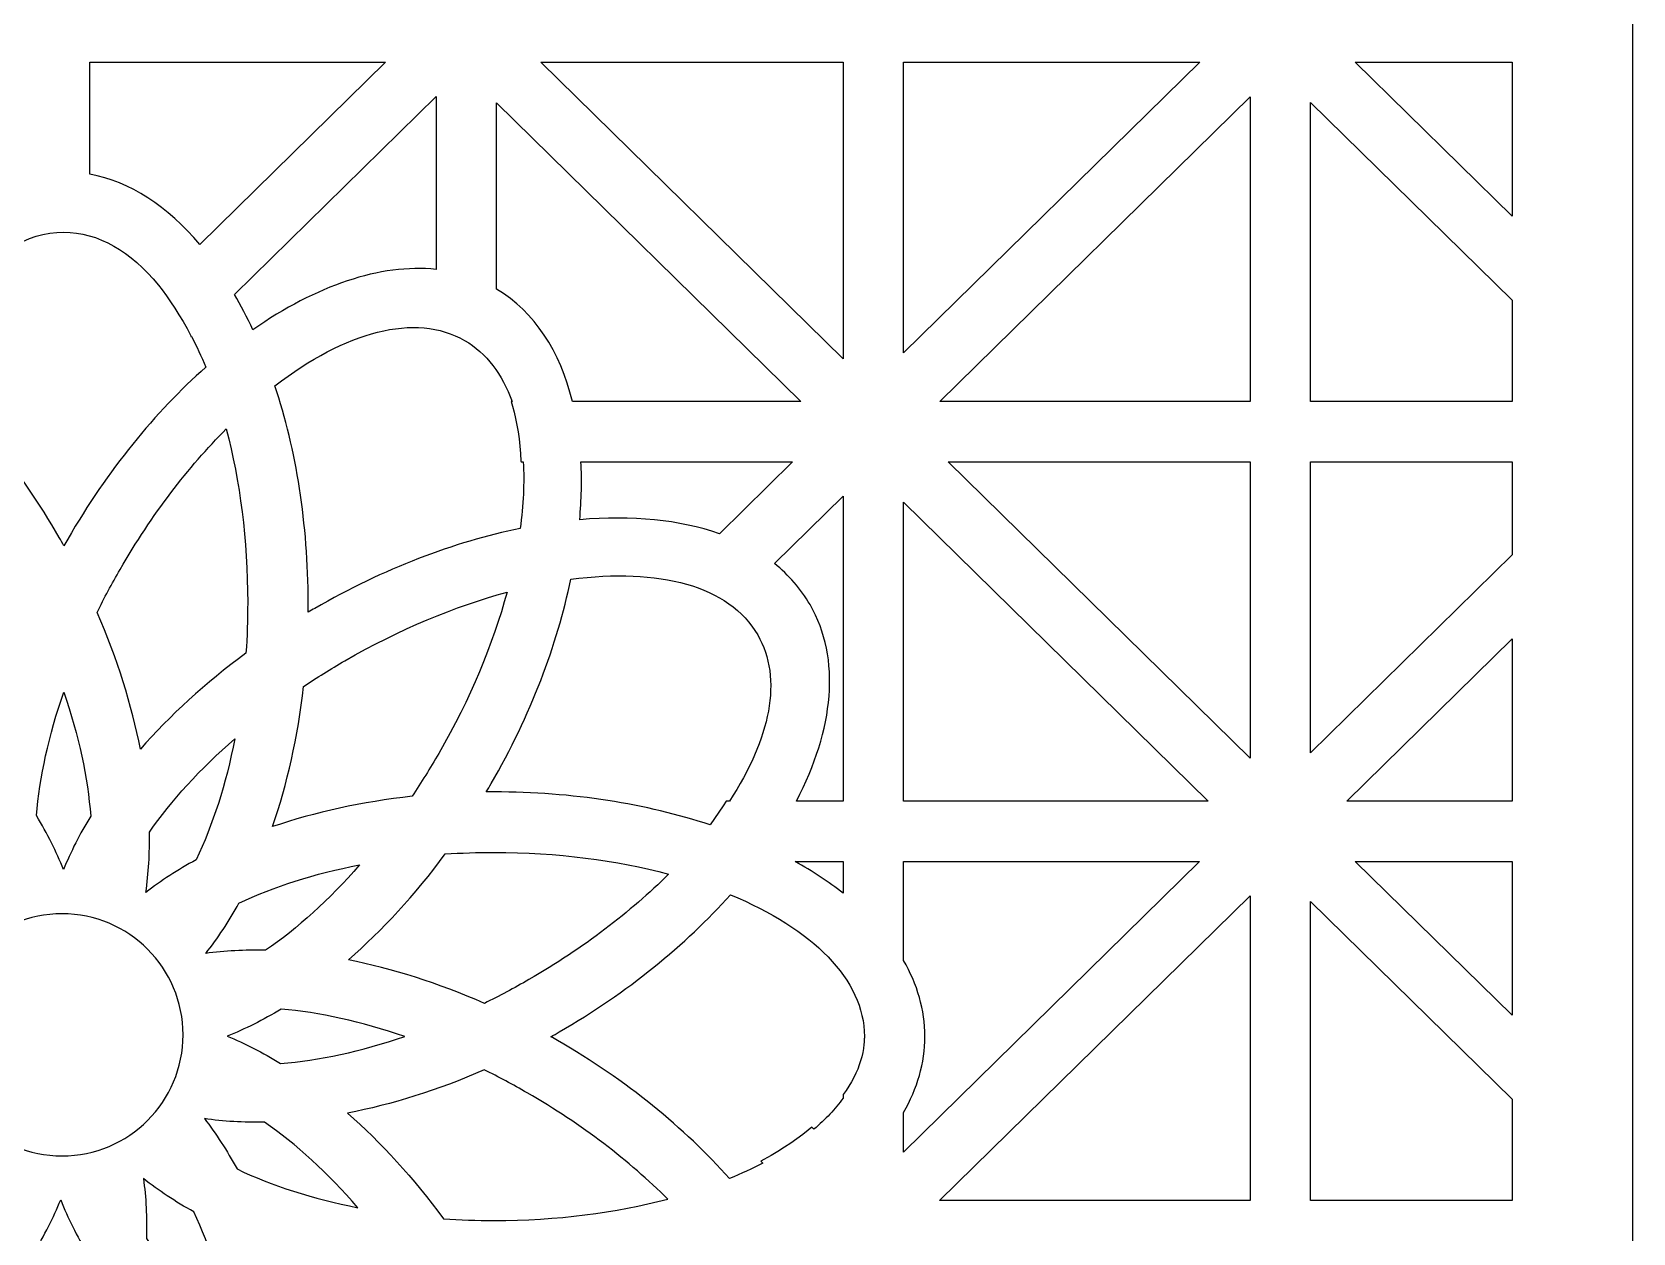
# Model space of a CAD drawing. Header units: centimetres. Extents: x -8.9 to 5.7, y -11.4 to 13.6.
# Drawn here: x 2.401 to 5.679, y -9.52 to -7.062 of the extents above; entities that cross this region are included whole.
import ezdxf

# ---------------------------------------------------------------- set-up
doc = ezdxf.new("R2010")
doc.units = ezdxf.units.CM
doc.header["$MEASUREMENT"] = 0
doc.layers.add('layer 1', color=7, linetype='Continuous')

msp = doc.modelspace()

# ---------------------------------------------------------------- linework, layer by layer
at = {"layer": 'layer 1', "color": 242}
for points, knots in [([(5.67892, 13.6334), (5.67892, 13.6334), (5.67892, 13.37125), (5.67892, 13.37125), (5.67892, 13.37125), (5.67892, 13.37125), (5.67892, 13.19951), (5.67892, 13.19951), (5.67892, 13.19951), (5.67892, 13.19951), (5.67892, 11.94322), (5.67892, 11.94322), (5.67892, 11.94322), (5.67892, 11.94322), (5.67892, 11.77148), (5.67892, 11.77148), (5.67892, 11.77148), (5.67892, 11.77148), (5.67892, 11.73584), (5.67892, 11.73584), (5.67892, 11.73584), (5.67892, 11.73584), (5.67892, 11.5641), (5.67892, 11.5641), (5.67892, 11.5641), (5.67892, 11.5641), (5.67892, 10.30781), (5.67892, 10.30781), (5.67892, 10.30781), (5.67892, 10.30781), (5.67892, 10.13607), (5.67892, 10.13607), (5.67892, 10.13607), (5.67892, 10.13607), (5.67892, 10.10043), (5.67892, 10.10043), (5.67892, 10.10043), (5.67892, 10.10043), (5.67892, 9.92869), (5.67892, 9.92869), (5.67892, 9.92869), (5.67892, 9.92869), (5.67892, 8.6724), (5.67892, 8.6724), (5.67892, 8.6724), (5.67892, 8.6724), (5.67892, 8.50066), (5.67892, 8.50066), (5.67892, 8.50066), (5.67892, 8.50066), (5.67892, 8.46502), (5.67892, 8.46502), (5.67892, 8.46502), (5.67892, 8.46502), (5.67892, 8.29328), (5.67892, 8.29328), (5.67892, 8.29328), (5.67892, 8.29328), (5.67892, 7.03699), (5.67892, 7.03699), (5.67892, 7.03699), (5.67892, 7.03699), (5.67892, 6.86525), (5.67892, 6.86525), (5.67892, 6.86525), (5.67892, 6.86525), (5.67892, 6.82962), (5.67892, 6.82962), (5.67892, 6.82962), (5.67892, 6.82962), (5.67892, 6.65787), (5.67892, 6.65787), (5.67892, 6.65787), (5.67892, 6.65787), (5.67892, 5.40159), (5.67892, 5.40159), (5.67892, 5.40159), (5.67892, 5.40159), (5.67892, 5.22984), (5.67892, 5.22984), (5.67892, 5.22984), (5.67892, 5.22984), (5.67892, 5.19421), (5.67892, 5.19421), (5.67892, 5.19421), (5.67892, 5.19421), (5.67892, 5.02246), (5.67892, 5.02246), (5.67892, 5.02246), (5.67892, 5.02246), (5.67892, 3.76618), (5.67892, 3.76618), (5.67892, 3.76618), (5.67892, 3.76618), (5.67892, 3.59443), (5.67892, 3.59443), (5.67892, 3.59443), (5.67892, 3.59443), (5.67892, 3.5588), (5.67892, 3.5588), (5.67892, 3.5588), (5.67892, 3.5588), (5.67892, 3.38706), (5.67892, 3.38706), (5.67892, 3.38706), (5.67892, 3.38706), (5.67892, 2.13077), (5.67892, 2.13077), (5.67892, 2.13077), (5.67892, 2.13077), (5.67892, 1.95902), (5.67892, 1.95902), (5.67892, 1.95902), (5.67892, 1.95902), (5.67892, 1.92339), (5.67892, 1.92339), (5.67892, 1.92339), (5.67892, 1.92339), (5.67892, 1.75165), (5.67892, 1.75165), (5.67892, 1.75165), (5.67892, 1.75165), (5.67892, 0.49536), (5.67892, 0.49536), (5.67892, 0.49536), (5.67892, 0.49536), (5.67892, 0.32362), (5.67892, 0.32362), (5.67892, 0.32362), (5.67892, 0.32362), (5.67892, 0.28798), (5.67892, 0.28798), (5.67892, 0.28798), (5.67892, 0.28798), (5.67892, 0.11624), (5.67892, 0.11624), (5.67892, 0.11624), (5.67892, 0.11624), (5.67892, -1.14005), (5.67892, -1.14005), (5.67892, -1.14005), (5.67892, -1.14005), (5.67892, -1.31179), (5.67892, -1.31179), (5.67892, -1.31179), (5.67892, -1.31179), (5.67892, -1.34743), (5.67892, -1.34743), (5.67892, -1.34743), (5.67892, -1.34743), (5.67892, -1.51917), (5.67892, -1.51917), (5.67892, -1.51917), (5.67892, -1.51917), (5.67892, -2.77546), (5.67892, -2.77546), (5.67892, -2.77546), (5.67892, -2.77546), (5.67892, -2.9472), (5.67892, -2.9472), (5.67892, -2.9472), (5.67892, -2.9472), (5.67892, -2.98284), (5.67892, -2.98284), (5.67892, -2.98284), (5.67892, -2.98284), (5.67892, -3.15458), (5.67892, -3.15458), (5.67892, -3.15458), (5.67892, -3.15458), (5.67892, -4.41087), (5.67892, -4.41087), (5.67892, -4.41087), (5.67892, -4.41087), (5.67892, -4.58261), (5.67892, -4.58261), (5.67892, -4.58261), (5.67892, -4.58261), (5.67892, -4.61824), (5.67892, -4.61824), (5.67892, -4.61824), (5.67892, -4.61824), (5.67892, -4.78999), (5.67892, -4.78999), (5.67892, -4.78999), (5.67892, -4.78999), (5.67892, -6.04627), (5.67892, -6.04627), (5.67892, -6.04627), (5.67892, -6.04627), (5.67892, -6.21802), (5.67892, -6.21802), (5.67892, -6.21802), (5.67892, -6.21802), (5.67892, -6.25365), (5.67892, -6.25365), (5.67892, -6.25365), (5.67892, -6.25365), (5.67892, -6.4254), (5.67892, -6.4254), (5.67892, -6.4254), (5.67892, -6.4254), (5.67892, -7.68168), (5.67892, -7.68168), (5.67892, -7.68168), (5.67892, -7.68168), (5.67892, -7.85343), (5.67892, -7.85343), (5.67892, -7.85343), (5.67892, -7.85343), (5.67892, -7.88906), (5.67892, -7.88906), (5.67892, -7.88906), (5.67892, -7.88906), (5.67892, -8.06081), (5.67892, -8.06081), (5.67892, -8.06081), (5.67892, -8.06081), (5.67892, -9.31709), (5.67892, -9.31709), (5.67892, -9.31709), (5.67892, -9.31709), (5.67892, -9.48884), (5.67892, -9.48884), (5.67892, -9.48884), (5.67892, -9.48884), (5.67892, -9.52447), (5.67892, -9.52447), (5.67892, -9.52447), (5.67892, -9.52447), (5.67892, -9.69621), (5.67892, -9.69621), (5.67892, -9.69621), (5.67892, -9.69621), (5.67892, -10.9525), (5.67892, -10.9525), (5.67892, -10.9525), (5.67892, -10.9525), (5.67892, -11.12424), (5.67892, -11.12424), (5.67892, -11.12424), (5.67892, -11.12424), (5.67892, -11.37676), (5.67892, -11.37676), (5.67892, -11.37676), (5.67892, -11.37676), (4.44413, -11.37676), (4.44413, -11.37676), (4.44413, -11.37676), (4.44413, -11.37676), (4.26903, -11.37676), (4.26903, -11.37676), (4.26903, -11.37676), (4.26903, -11.37676), (3.96556, -11.37676), (3.96556, -11.37676), (3.96556, -11.37676), (3.96556, -11.37676), (3.79046, -11.37676), (3.79046, -11.37676), (3.79046, -11.37676), (3.79046, -11.37676), (2.77678, -11.37676), (2.77678, -11.37676), (2.77678, -11.37676), (2.77678, -11.37676), (2.60169, -11.37676), (2.60169, -11.37676), (2.60169, -11.37676), (2.60169, -11.37676), (2.29822, -11.37676), (2.29822, -11.37676), (2.29822, -11.37676), (2.29822, -11.37676), (2.12312, -11.37676), (2.12312, -11.37676), (2.12312, -11.37676), (2.12312, -11.37676), (1.10944, -11.37676), (1.10944, -11.37676), (1.10944, -11.37676), (1.10944, -11.37676), (0.93434, -11.37676), (0.93434, -11.37676), (0.93434, -11.37676), (0.93434, -11.37676), (0.63087, -11.37676), (0.63087, -11.37676), (0.63087, -11.37676), (0.63087, -11.37676), (0.45577, -11.37676), (0.45577, -11.37676), (0.45577, -11.37676), (0.45577, -11.37676), (-0.80061, -11.37676), (-0.80061, -11.37676), (-0.80061, -11.37676), (-0.80061, -11.37676), (-0.80061, -11.14541), (-0.80061, -11.14541), (-0.80061, -11.14541), (-0.80061, -11.14541), (-0.80061, -10.97367), (-0.80061, -10.97367), (-0.80061, -10.97367), (-0.80061, -10.97367), (-0.80061, -9.67505), (-0.80061, -9.67505), (-0.80061, -9.67505), (-0.80061, -9.67505), (-0.80061, -9.33826), (-0.80061, -9.33826), (-0.80061, -9.33826), (-0.80061, -9.33826), (-0.80061, -8.03964), (-0.80061, -8.03964), (-0.80061, -8.03964), (-0.80061, -8.03964), (-0.80061, -7.70285), (-0.80061, -7.70285), (-0.80061, -7.70285), (-0.80061, -7.70285), (-0.80061, -6.40423), (-0.80061, -6.40423), (-0.80061, -6.40423), (-0.80061, -6.40423), (-0.80061, -6.06744), (-0.80061, -6.06744), (-0.80061, -6.06744), (-0.80061, -6.06744), (-0.80061, -4.76882), (-0.80061, -4.76882), (-0.80061, -4.76882), (-0.80061, -4.76882), (-0.80061, -4.43203), (-0.80061, -4.43203), (-0.80061, -4.43203), (-0.80061, -4.43203), (-0.80061, -3.13341), (-0.80061, -3.13341), (-0.80061, -3.13341), (-0.80061, -3.13341), (-0.80061, -2.79663), (-0.80061, -2.79663), (-0.80061, -2.79663), (-0.80061, -2.79663), (-0.80061, -1.498), (-0.80061, -1.498), (-0.80061, -1.498), (-0.80061, -1.498), (-0.80061, -1.16122), (-0.80061, -1.16122), (-0.80061, -1.16122), (-0.80061, -1.16122), (-0.80061, 0.13741), (-0.80061, 0.13741), (-0.80061, 0.13741), (-0.80061, 0.13741), (-0.80061, 0.47419), (-0.80061, 0.47419), (-0.80061, 0.47419), (-0.80061, 0.47419), (-0.80061, 1.77282), (-0.80061, 1.77282), (-0.80061, 1.77282), (-0.80061, 1.77282), (-0.80061, 2.1096), (-0.80061, 2.1096), (-0.80061, 2.1096), (-0.80061, 2.1096), (-0.80061, 3.40822), (-0.80061, 3.40822), (-0.80061, 3.40822), (-0.80061, 3.40822), (-0.80061, 3.74501), (-0.80061, 3.74501), (-0.80061, 3.74501), (-0.80061, 3.74501), (-0.80061, 5.04363), (-0.80061, 5.04363), (-0.80061, 5.04363), (-0.80061, 5.04363), (-0.80061, 5.38042), (-0.80061, 5.38042), (-0.80061, 5.38042), (-0.80061, 5.38042), (-0.80061, 6.67904), (-0.80061, 6.67904), (-0.80061, 6.67904), (-0.80061, 6.67904), (-0.80061, 7.01583), (-0.80061, 7.01583), (-0.80061, 7.01583), (-0.80061, 7.01583), (-0.80061, 8.31445), (-0.80061, 8.31445), (-0.80061, 8.31445), (-0.80061, 8.31445), (-0.80061, 8.65124), (-0.80061, 8.65124), (-0.80061, 8.65124), (-0.80061, 8.65124), (-0.80061, 9.94986), (-0.80061, 9.94986), (-0.80061, 9.94986), (-0.80061, 9.94986), (-0.80061, 10.28664), (-0.80061, 10.28664), (-0.80061, 10.28664), (-0.80061, 10.28664), (-0.80061, 11.58527), (-0.80061, 11.58527), (-0.80061, 11.58527), (-0.80061, 11.58527), (-0.80061, 11.92205), (-0.80061, 11.92205), (-0.80061, 11.92205), (-0.80061, 11.92205), (-0.80061, 13.22068), (-0.80061, 13.22068), (-0.80061, 13.22068), (-0.80061, 13.22068), (-0.80061, 13.39242), (-0.80061, 13.39242), (-0.80061, 13.39242), (-0.80061, 13.39242), (-0.80061, 13.6334), (-0.80061, 13.6334), (-0.80061, 13.6334), (-0.80061, 13.6334), (0.44595, 13.6334), (0.44595, 13.6334), (0.44595, 13.6334), (0.44595, 13.6334), (0.62105, 13.6334), (0.62105, 13.6334), (0.62105, 13.6334), (0.62105, 13.6334), (0.94416, 13.6334), (0.94416, 13.6334), (0.94416, 13.6334), (0.94416, 13.6334), (1.11926, 13.6334), (1.11926, 13.6334), (1.11926, 13.6334), (1.11926, 13.6334), (2.1133, 13.6334), (2.1133, 13.6334), (2.1133, 13.6334), (2.1133, 13.6334), (2.2884, 13.6334), (2.2884, 13.6334), (2.2884, 13.6334), (2.2884, 13.6334), (2.6115, 13.6334), (2.6115, 13.6334), (2.6115, 13.6334), (2.6115, 13.6334), (2.7866, 13.6334), (2.7866, 13.6334), (2.7866, 13.6334), (2.7866, 13.6334), (3.78064, 13.6334), (3.78064, 13.6334), (3.78064, 13.6334), (3.78064, 13.6334), (3.95574, 13.6334), (3.95574, 13.6334), (3.95574, 13.6334), (3.95574, 13.6334), (4.27885, 13.6334), (4.27885, 13.6334), (4.27885, 13.6334), (4.27885, 13.6334), (4.45395, 13.6334), (4.45395, 13.6334), (4.45395, 13.6334), (4.45395, 13.6334), (5.67892, 13.6334), (5.67892, 13.6334)], [0, 0, 0, 0, 0.0082645, 0.0082645, 0.0082645, 0.0082645, 0.0165289, 0.0165289, 0.0165289, 0.0165289, 0.0247934, 0.0247934, 0.0247934, 0.0247934, 0.0330579, 0.0330579, 0.0330579, 0.0330579, 0.0413223, 0.0413223, 0.0413223, 0.0413223, 0.0495868, 0.0495868, 0.0495868, 0.0495868, 0.0578512, 0.0578512, 0.0578512, 0.0578512, 0.0661157, 0.0661157, 0.0661157, 0.0661157, 0.0743802, 0.0743802, 0.0743802, 0.0743802, 0.0826446, 0.0826446, 0.0826446, 0.0826446, 0.0909091, 0.0909091, 0.0909091, 0.0909091, 0.0991736, 0.0991736, 0.0991736, 0.0991736, 0.107438, 0.107438, 0.107438, 0.107438, 0.1157025, 0.1157025, 0.1157025, 0.1157025, 0.1239669, 0.1239669, 0.1239669, 0.1239669, 0.1322314, 0.1322314, 0.1322314, 0.1322314, 0.1404959, 0.1404959, 0.1404959, 0.1404959, 0.1487603, 0.1487603, 0.1487603, 0.1487603, 0.1570248, 0.1570248, 0.1570248, 0.1570248, 0.1652893, 0.1652893, 0.1652893, 0.1652893, 0.1735537, 0.1735537, 0.1735537, 0.1735537, 0.1818182, 0.1818182, 0.1818182, 0.1818182, 0.1900826, 0.1900826, 0.1900826, 0.1900826, 0.1983471, 0.1983471, 0.1983471, 0.1983471, 0.2066116, 0.2066116, 0.2066116, 0.2066116, 0.214876, 0.214876, 0.214876, 0.214876, 0.2231405, 0.2231405, 0.2231405, 0.2231405, 0.231405, 0.231405, 0.231405, 0.231405, 0.2396694, 0.2396694, 0.2396694, 0.2396694, 0.2479339, 0.2479339, 0.2479339, 0.2479339, 0.2561983, 0.2561983, 0.2561983, 0.2561983, 0.2644628, 0.2644628, 0.2644628, 0.2644628, 0.2727273, 0.2727273, 0.2727273, 0.2727273, 0.2809917, 0.2809917, 0.2809917, 0.2809917, 0.2892562, 0.2892562, 0.2892562, 0.2892562, 0.2975207, 0.2975207, 0.2975207, 0.2975207, 0.3057851, 0.3057851, 0.3057851, 0.3057851, 0.3140496, 0.3140496, 0.3140496, 0.3140496, 0.322314, 0.322314, 0.322314, 0.322314, 0.3305785, 0.3305785, 0.3305785, 0.3305785, 0.338843, 0.338843, 0.338843, 0.338843, 0.3471074, 0.3471074, 0.3471074, 0.3471074, 0.3553719, 0.3553719, 0.3553719, 0.3553719, 0.3636364, 0.3636364, 0.3636364, 0.3636364, 0.3719008, 0.3719008, 0.3719008, 0.3719008, 0.3801653, 0.3801653, 0.3801653, 0.3801653, 0.3884298, 0.3884298, 0.3884298, 0.3884298, 0.3966942, 0.3966942, 0.3966942, 0.3966942, 0.4049587, 0.4049587, 0.4049587, 0.4049587, 0.4132231, 0.4132231, 0.4132231, 0.4132231, 0.4214876, 0.4214876, 0.4214876, 0.4214876, 0.4297521, 0.4297521, 0.4297521, 0.4297521, 0.4380165, 0.4380165, 0.4380165, 0.4380165, 0.446281, 0.446281, 0.446281, 0.446281, 0.4545455, 0.4545455, 0.4545455, 0.4545455, 0.4628099, 0.4628099, 0.4628099, 0.4628099, 0.4710744, 0.4710744, 0.4710744, 0.4710744, 0.4793388, 0.4793388, 0.4793388, 0.4793388, 0.4876033, 0.4876033, 0.4876033, 0.4876033, 0.4958678, 0.4958678, 0.4958678, 0.4958678, 0.5041322, 0.5041322, 0.5041322, 0.5041322, 0.5123967, 0.5123967, 0.5123967, 0.5123967, 0.5206612, 0.5206612, 0.5206612, 0.5206612, 0.5289256, 0.5289256, 0.5289256, 0.5289256, 0.5371901, 0.5371901, 0.5371901, 0.5371901, 0.5454545, 0.5454545, 0.5454545, 0.5454545, 0.553719, 0.553719, 0.553719, 0.553719, 0.5619835, 0.5619835, 0.5619835, 0.5619835, 0.5702479, 0.5702479, 0.5702479, 0.5702479, 0.5785124, 0.5785124, 0.5785124, 0.5785124, 0.5867769, 0.5867769, 0.5867769, 0.5867769, 0.5950413, 0.5950413, 0.5950413, 0.5950413, 0.6033058, 0.6033058, 0.6033058, 0.6033058, 0.6115702, 0.6115702, 0.6115702, 0.6115702, 0.6198347, 0.6198347, 0.6198347, 0.6198347, 0.6280992, 0.6280992, 0.6280992, 0.6280992, 0.6363636, 0.6363636, 0.6363636, 0.6363636, 0.6446281, 0.6446281, 0.6446281, 0.6446281, 0.6528926, 0.6528926, 0.6528926, 0.6528926, 0.661157, 0.661157, 0.661157, 0.661157, 0.6694215, 0.6694215, 0.6694215, 0.6694215, 0.677686, 0.677686, 0.677686, 0.677686, 0.6859504, 0.6859504, 0.6859504, 0.6859504, 0.6942149, 0.6942149, 0.6942149, 0.6942149, 0.7024793, 0.7024793, 0.7024793, 0.7024793, 0.7107438, 0.7107438, 0.7107438, 0.7107438, 0.7190083, 0.7190083, 0.7190083, 0.7190083, 0.7272727, 0.7272727, 0.7272727, 0.7272727, 0.7355372, 0.7355372, 0.7355372, 0.7355372, 0.7438017, 0.7438017, 0.7438017, 0.7438017, 0.7520661, 0.7520661, 0.7520661, 0.7520661, 0.7603306, 0.7603306, 0.7603306, 0.7603306, 0.768595, 0.768595, 0.768595, 0.768595, 0.7768595, 0.7768595, 0.7768595, 0.7768595, 0.785124, 0.785124, 0.785124, 0.785124, 0.7933884, 0.7933884, 0.7933884, 0.7933884, 0.8016529, 0.8016529, 0.8016529, 0.8016529, 0.8099174, 0.8099174, 0.8099174, 0.8099174, 0.8181818, 0.8181818, 0.8181818, 0.8181818, 0.8264463, 0.8264463, 0.8264463, 0.8264463, 0.8347107, 0.8347107, 0.8347107, 0.8347107, 0.8429752, 0.8429752, 0.8429752, 0.8429752, 0.8512397, 0.8512397, 0.8512397, 0.8512397, 0.8595041, 0.8595041, 0.8595041, 0.8595041, 0.8677686, 0.8677686, 0.8677686, 0.8677686, 0.8760331, 0.8760331, 0.8760331, 0.8760331, 0.8842975, 0.8842975, 0.8842975, 0.8842975, 0.892562, 0.892562, 0.892562, 0.892562, 0.9008264, 0.9008264, 0.9008264, 0.9008264, 0.9090909, 0.9090909, 0.9090909, 0.9090909, 0.9173554, 0.9173554, 0.9173554, 0.9173554, 0.9256198, 0.9256198, 0.9256198, 0.9256198, 0.9338843, 0.9338843, 0.9338843, 0.9338843, 0.9421488, 0.9421488, 0.9421488, 0.9421488, 0.9504132, 0.9504132, 0.9504132, 0.9504132, 0.9586777, 0.9586777, 0.9586777, 0.9586777, 0.9669421, 0.9669421, 0.9669421, 0.9669421, 0.9752066, 0.9752066, 0.9752066, 0.9752066, 0.9834711, 0.9834711, 0.9834711, 0.9834711, 1, 1, 1, 1]), ([(2.51891, -7.35244), (2.60171, -7.36788), (2.6785, -7.41891), (2.74425, -7.49671), (2.74425, -7.49671), (2.74425, -7.49671), (3.12459, -7.12365), (3.12459, -7.12365), (3.12459, -7.12365), (3.12459, -7.12365), (2.51891, -7.12365), (2.51891, -7.12365), (2.51891, -7.12365), (2.51891, -7.12365), (2.51891, -7.35244), (2.51891, -7.35244)], [0, 0, 0, 0, 0.2, 0.2, 0.2, 0.2, 0.4, 0.4, 0.4, 0.4, 0.6, 0.6, 0.6, 0.6, 1, 1, 1, 1]), ([(4.06158, -7.73072), (4.06158, -7.73072), (4.06158, -7.12365), (4.06158, -7.12365), (4.06158, -7.12365), (4.06158, -7.12365), (3.44265, -7.12365), (3.44265, -7.12365), (3.44265, -7.12365), (3.44265, -7.12365), (4.06158, -7.73072), (4.06158, -7.73072)], [0, 0, 0, 0, 0.25, 0.25, 0.25, 0.25, 0.5, 0.5, 0.5, 0.5, 1, 1, 1, 1]), ([(4.18539, -7.12365), (4.18539, -7.12365), (4.18539, -7.71858), (4.18539, -7.71858), (4.18539, -7.71858), (4.18539, -7.71858), (4.79194, -7.12365), (4.79194, -7.12365), (4.79194, -7.12365), (4.79194, -7.12365), (4.18539, -7.12365), (4.18539, -7.12365)], [0, 0, 0, 0, 0.25, 0.25, 0.25, 0.25, 0.5, 0.5, 0.5, 0.5, 1, 1, 1, 1]), ([(5.4313, -7.12365), (5.4313, -7.12365), (5.11, -7.12365), (5.11, -7.12365), (5.11, -7.12365), (5.11, -7.12365), (5.4313, -7.4388), (5.4313, -7.4388), (5.4313, -7.4388), (5.4313, -7.4388), (5.4313, -7.12365), (5.4313, -7.12365)], [0, 0, 0, 0, 0.25, 0.25, 0.25, 0.25, 0.5, 0.5, 0.5, 0.5, 1, 1, 1, 1]), ([(2.8154, -7.59866), (2.82869, -7.62156), (2.84127, -7.64573), (2.85306, -7.67109), (2.85306, -7.67109), (2.9822, -7.58087), (3.11414, -7.53568), (3.22834, -7.54758), (3.22834, -7.54758), (3.22834, -7.54758), (3.22834, -7.19364), (3.22834, -7.19364), (3.22834, -7.19364), (3.22834, -7.19364), (2.8154, -7.59866), (2.8154, -7.59866)], [0, 0, 0, 0, 0.2, 0.2, 0.2, 0.2, 0.4, 0.4, 0.4, 0.4, 0.6, 0.6, 0.6, 0.6, 1, 1, 1, 1]), ([(3.35215, -7.58799), (3.43022, -7.6346), (3.48193, -7.71533), (3.50736, -7.81773), (3.50736, -7.81773), (3.50736, -7.81773), (3.97519, -7.81773), (3.97519, -7.81773), (3.97519, -7.81773), (3.97519, -7.81773), (3.35215, -7.20663), (3.35215, -7.20663), (3.35215, -7.20663), (3.35215, -7.20663), (3.35215, -7.58799), (3.35215, -7.58799)], [0, 0, 0, 0, 0.2, 0.2, 0.2, 0.2, 0.4, 0.4, 0.4, 0.4, 0.6, 0.6, 0.6, 0.6, 1, 1, 1, 1]), ([(4.89482, -7.81773), (4.89482, -7.81773), (4.89482, -7.19448), (4.89482, -7.19448), (4.89482, -7.19448), (4.89482, -7.19448), (4.2594, -7.81773), (4.2594, -7.81773), (4.2594, -7.81773), (4.2594, -7.81773), (4.89482, -7.81773), (4.89482, -7.81773)], [0, 0, 0, 0, 0.25, 0.25, 0.25, 0.25, 0.5, 0.5, 0.5, 0.5, 1, 1, 1, 1]), ([(5.4313, -7.61054), (5.4313, -7.61054), (5.01863, -7.20578), (5.01863, -7.20578), (5.01863, -7.20578), (5.01863, -7.20578), (5.01863, -7.81773), (5.01863, -7.81773), (5.01863, -7.81773), (5.01863, -7.81773), (5.4313, -7.81773), (5.4313, -7.81773), (5.4313, -7.81773), (5.4313, -7.81773), (5.4313, -7.61054), (5.4313, -7.61054)], [0, 0, 0, 0, 0.2, 0.2, 0.2, 0.2, 0.4, 0.4, 0.4, 0.4, 0.6, 0.6, 0.6, 0.6, 1, 1, 1, 1]), ([(2.17565, -7.74571), (2.27825, -7.83704), (2.37553, -7.956), (2.45646, -8.09617), (2.45646, -8.09617), (2.45974, -8.10185), (2.46296, -8.10755), (2.46615, -8.11324), (2.46615, -8.11324), (2.46874, -8.10867), (2.47134, -8.10409), (2.47398, -8.09952), (2.47398, -8.09952), (2.55535, -7.95859), (2.65325, -7.83911), (2.75647, -7.74758), (2.75647, -7.74758), (2.74745, -7.72555), (2.73782, -7.70458), (2.72764, -7.68474), (2.72764, -7.68474), (2.72764, -7.68474), (2.72695, -7.68542), (2.72695, -7.68542), (2.72695, -7.68542), (2.72695, -7.68542), (2.72615, -7.68382), (2.72615, -7.68382), (2.72615, -7.68382), (2.72615, -7.68382), (2.71816, -7.66882), (2.71816, -7.66882), (2.71816, -7.66882), (2.71816, -7.66882), (2.71001, -7.65432), (2.71001, -7.65432), (2.71001, -7.65432), (2.71001, -7.65432), (2.7017, -7.64031), (2.7017, -7.64031), (2.7017, -7.64031), (2.7017, -7.64031), (2.69325, -7.6268), (2.69325, -7.6268), (2.69325, -7.6268), (2.69325, -7.6268), (2.68466, -7.61381), (2.68466, -7.61381), (2.68466, -7.61381), (2.68466, -7.61381), (2.67595, -7.60134), (2.67595, -7.60134), (2.67595, -7.60134), (2.67595, -7.60134), (2.66714, -7.5894), (2.66714, -7.5894), (2.66714, -7.5894), (2.66714, -7.5894), (2.6596, -7.57974), (2.6596, -7.57974), (2.6596, -7.57974), (2.6596, -7.57974), (2.65975, -7.57959), (2.65975, -7.57959), (2.65975, -7.57959), (2.60307, -7.51084), (2.53666, -7.47129), (2.46567, -7.47129), (2.46567, -7.47129), (2.38889, -7.47129), (2.31747, -7.51757), (2.25791, -7.59701), (2.25791, -7.59701), (2.25791, -7.59701), (2.25918, -7.59826), (2.25918, -7.59826), (2.25918, -7.59826), (2.25918, -7.59826), (2.25765, -7.60032), (2.25765, -7.60032), (2.25765, -7.60032), (2.25765, -7.60032), (2.24897, -7.61271), (2.24897, -7.61271), (2.24897, -7.61271), (2.24897, -7.61271), (2.2404, -7.6256), (2.2404, -7.6256), (2.2404, -7.6256), (2.2404, -7.6256), (2.23196, -7.63902), (2.23196, -7.63902), (2.23196, -7.63902), (2.23196, -7.63902), (2.22367, -7.65293), (2.22367, -7.65293), (2.22367, -7.65293), (2.22367, -7.65293), (2.21553, -7.66735), (2.21553, -7.66735), (2.21553, -7.66735), (2.21553, -7.66735), (2.20755, -7.68224), (2.20755, -7.68224), (2.20755, -7.68224), (2.20755, -7.68224), (2.19976, -7.69759), (2.19976, -7.69759), (2.19976, -7.69759), (2.19976, -7.69759), (2.19515, -7.7072), (2.19515, -7.7072), (2.19515, -7.7072), (2.19515, -7.7072), (2.19345, -7.70553), (2.19345, -7.70553), (2.19345, -7.70553), (2.18729, -7.71849), (2.18134, -7.73189), (2.17565, -7.74571)], [0, 0, 0, 0, 0.0322581, 0.0322581, 0.0322581, 0.0322581, 0.0645161, 0.0645161, 0.0645161, 0.0645161, 0.0967742, 0.0967742, 0.0967742, 0.0967742, 0.1290323, 0.1290323, 0.1290323, 0.1290323, 0.1612903, 0.1612903, 0.1612903, 0.1612903, 0.1935484, 0.1935484, 0.1935484, 0.1935484, 0.2258065, 0.2258065, 0.2258065, 0.2258065, 0.2580645, 0.2580645, 0.2580645, 0.2580645, 0.2903226, 0.2903226, 0.2903226, 0.2903226, 0.3225806, 0.3225806, 0.3225806, 0.3225806, 0.3548387, 0.3548387, 0.3548387, 0.3548387, 0.3870968, 0.3870968, 0.3870968, 0.3870968, 0.4193548, 0.4193548, 0.4193548, 0.4193548, 0.4516129, 0.4516129, 0.4516129, 0.4516129, 0.483871, 0.483871, 0.483871, 0.483871, 0.516129, 0.516129, 0.516129, 0.516129, 0.5483871, 0.5483871, 0.5483871, 0.5483871, 0.5806452, 0.5806452, 0.5806452, 0.5806452, 0.6129032, 0.6129032, 0.6129032, 0.6129032, 0.6451613, 0.6451613, 0.6451613, 0.6451613, 0.6774194, 0.6774194, 0.6774194, 0.6774194, 0.7096774, 0.7096774, 0.7096774, 0.7096774, 0.7419355, 0.7419355, 0.7419355, 0.7419355, 0.7741935, 0.7741935, 0.7741935, 0.7741935, 0.8064516, 0.8064516, 0.8064516, 0.8064516, 0.8387097, 0.8387097, 0.8387097, 0.8387097, 0.8709677, 0.8709677, 0.8709677, 0.8709677, 0.9032258, 0.9032258, 0.9032258, 0.9032258, 0.9354839, 0.9354839, 0.9354839, 0.9354839, 1, 1, 1, 1]), ([(2.89824, -7.7857), (2.94143, -7.9161), (2.9662, -8.06776), (2.9662, -8.22962), (2.9662, -8.22962), (2.9662, -8.23618), (2.96614, -8.24272), (2.96606, -8.24925), (2.96606, -8.24925), (2.97058, -8.24658), (2.97513, -8.24392), (2.9797, -8.24128), (2.9797, -8.24128), (3.12063, -8.15991), (3.26515, -8.10539), (3.40031, -8.07773), (3.40031, -8.07773), (3.40686, -8.0295), (3.40903, -7.98378), (3.40677, -7.94154), (3.40677, -7.94154), (3.40677, -7.94154), (3.40207, -7.94154), (3.40207, -7.94154), (3.40207, -7.94154), (3.40207, -7.94154), (3.40202, -7.94005), (3.40202, -7.94005), (3.40202, -7.94005), (3.40202, -7.94005), (3.40108, -7.9245), (3.40108, -7.9245), (3.40108, -7.9245), (3.40108, -7.9245), (3.39977, -7.90935), (3.39977, -7.90935), (3.39977, -7.90935), (3.39977, -7.90935), (3.39811, -7.89462), (3.39811, -7.89462), (3.39811, -7.89462), (3.39811, -7.89462), (3.3961, -7.8803), (3.3961, -7.8803), (3.3961, -7.8803), (3.3961, -7.8803), (3.39375, -7.86642), (3.39375, -7.86642), (3.39375, -7.86642), (3.39375, -7.86642), (3.39108, -7.853), (3.39108, -7.853), (3.39108, -7.853), (3.39108, -7.853), (3.38809, -7.84004), (3.38809, -7.84004), (3.38809, -7.84004), (3.38809, -7.84004), (3.3848, -7.82755), (3.3848, -7.82755), (3.3848, -7.82755), (3.3848, -7.82755), (3.38187, -7.81773), (3.38187, -7.81773), (3.38187, -7.81773), (3.38187, -7.81773), (3.38368, -7.81773), (3.38368, -7.81773), (3.38368, -7.81773), (3.36384, -7.76209), (3.33158, -7.71902), (3.28661, -7.69306), (3.28661, -7.69306), (3.1856, -7.63474), (3.0419, -7.67508), (2.89824, -7.7857)], [0, 0, 0, 0, 0.05, 0.05, 0.05, 0.05, 0.1, 0.1, 0.1, 0.1, 0.15, 0.15, 0.15, 0.15, 0.2, 0.2, 0.2, 0.2, 0.25, 0.25, 0.25, 0.25, 0.3, 0.3, 0.3, 0.3, 0.35, 0.35, 0.35, 0.35, 0.4, 0.4, 0.4, 0.4, 0.45, 0.45, 0.45, 0.45, 0.5, 0.5, 0.5, 0.5, 0.55, 0.55, 0.55, 0.55, 0.6, 0.6, 0.6, 0.6, 0.65, 0.65, 0.65, 0.65, 0.7, 0.7, 0.7, 0.7, 0.75, 0.75, 0.75, 0.75, 0.8, 0.8, 0.8, 0.8, 0.85, 0.85, 0.85, 0.85, 0.9, 0.9, 0.9, 0.9, 1, 1, 1, 1]), ([(2.53406, -8.2496), (2.57565, -8.34474), (2.60518, -8.43939), (2.62259, -8.52964), (2.62259, -8.52964), (2.68287, -8.46074), (2.7556, -8.39411), (2.83888, -8.33306), (2.83888, -8.33306), (2.84118, -8.29923), (2.84239, -8.26471), (2.84239, -8.22962), (2.84239, -8.22962), (2.84239, -8.10112), (2.82648, -7.98011), (2.79845, -7.87405), (2.79845, -7.87405), (2.72064, -7.95212), (2.64584, -8.04947), (2.5812, -8.16143), (2.5812, -8.16143), (2.56427, -8.19077), (2.54856, -8.22021), (2.53406, -8.2496)], [0, 0, 0, 0, 0.1428571, 0.1428571, 0.1428571, 0.1428571, 0.2857143, 0.2857143, 0.2857143, 0.2857143, 0.4285714, 0.4285714, 0.4285714, 0.4285714, 0.5714286, 0.5714286, 0.5714286, 0.5714286, 0.7142857, 0.7142857, 0.7142857, 0.7142857, 1, 1, 1, 1]), ([(3.52488, -7.94154), (3.52673, -7.97933), (3.52584, -8.01888), (3.52221, -8.05979), (3.52221, -8.05979), (3.62942, -8.05052), (3.72727, -8.06011), (3.80814, -8.08861), (3.80814, -8.08861), (3.80814, -8.08861), (3.95807, -7.94154), (3.95807, -7.94154), (3.95807, -7.94154), (3.95807, -7.94154), (3.52488, -7.94154), (3.52488, -7.94154)], [0, 0, 0, 0, 0.2, 0.2, 0.2, 0.2, 0.4, 0.4, 0.4, 0.4, 0.6, 0.6, 0.6, 0.6, 1, 1, 1, 1]), ([(4.89482, -8.54801), (4.89482, -8.54801), (4.89482, -7.94154), (4.89482, -7.94154), (4.89482, -7.94154), (4.89482, -7.94154), (4.27652, -7.94154), (4.27652, -7.94154), (4.27652, -7.94154), (4.27652, -7.94154), (4.89482, -8.54801), (4.89482, -8.54801)], [0, 0, 0, 0, 0.25, 0.25, 0.25, 0.25, 0.5, 0.5, 0.5, 0.5, 1, 1, 1, 1]), ([(5.01863, -7.94154), (5.01863, -7.94154), (5.01863, -8.5367), (5.01863, -8.5367), (5.01863, -8.5367), (5.01863, -8.5367), (5.4313, -8.13194), (5.4313, -8.13194), (5.4313, -8.13194), (5.4313, -8.13194), (5.4313, -7.94154), (5.4313, -7.94154), (5.4313, -7.94154), (5.4313, -7.94154), (5.01863, -7.94154), (5.01863, -7.94154)], [0, 0, 0, 0, 0.2, 0.2, 0.2, 0.2, 0.4, 0.4, 0.4, 0.4, 0.6, 0.6, 0.6, 0.6, 1, 1, 1, 1]), ([(3.92102, -8.14963), (3.95055, -8.17318), (3.97515, -8.20119), (3.99391, -8.23369), (3.99391, -8.23369), (4.05809, -8.34485), (4.04282, -8.48886), (3.96582, -8.63562), (3.96582, -8.63562), (3.96582, -8.63562), (4.06158, -8.63562), (4.06158, -8.63562), (4.06158, -8.63562), (4.06158, -8.63562), (4.06158, -8.01176), (4.06158, -8.01176), (4.06158, -8.01176), (4.06158, -8.01176), (3.92102, -8.14963), (3.92102, -8.14963)], [0, 0, 0, 0, 0.1666667, 0.1666667, 0.1666667, 0.1666667, 0.3333333, 0.3333333, 0.3333333, 0.3333333, 0.5, 0.5, 0.5, 0.5, 0.6666667, 0.6666667, 0.6666667, 0.6666667, 1, 1, 1, 1]), ([(4.18539, -8.02391), (4.18539, -8.02391), (4.18539, -8.63562), (4.18539, -8.63562), (4.18539, -8.63562), (4.18539, -8.63562), (4.80905, -8.63562), (4.80905, -8.63562), (4.80905, -8.63562), (4.80905, -8.63562), (4.18539, -8.02391), (4.18539, -8.02391)], [0, 0, 0, 0, 0.25, 0.25, 0.25, 0.25, 0.5, 0.5, 0.5, 0.5, 1, 1, 1, 1]), ([(3.50403, -8.18164), (3.47624, -8.31616), (3.42185, -8.45989), (3.34092, -8.60005), (3.34092, -8.60005), (3.33764, -8.60574), (3.33432, -8.61137), (3.33099, -8.61699), (3.33099, -8.61699), (3.33624, -8.61694), (3.3415, -8.6169), (3.34678, -8.6169), (3.34678, -8.6169), (3.50801, -8.6169), (3.65911, -8.64149), (3.78918, -8.68437), (3.78918, -8.68437), (3.78918, -8.68437), (3.816, -8.64529), (3.816, -8.64529), (3.816, -8.64529), (3.816, -8.64529), (3.82233, -8.63562), (3.82233, -8.63562), (3.82233, -8.63562), (3.82233, -8.63562), (3.82862, -8.63562), (3.82862, -8.63562), (3.82862, -8.63562), (3.91248, -8.50857), (3.93846, -8.38526), (3.88669, -8.29559), (3.88669, -8.29559), (3.82837, -8.19458), (3.68375, -8.15767), (3.50403, -8.18164)], [0, 0, 0, 0, 0.1, 0.1, 0.1, 0.1, 0.2, 0.2, 0.2, 0.2, 0.3, 0.3, 0.3, 0.3, 0.4, 0.4, 0.4, 0.4, 0.5, 0.5, 0.5, 0.5, 0.6, 0.6, 0.6, 0.6, 0.7, 0.7, 0.7, 0.7, 0.8, 0.8, 0.8, 0.8, 1, 1, 1, 1]), ([(2.95669, -8.40129), (2.94514, -8.50447), (2.92339, -8.6012), (2.89335, -8.68806), (2.89335, -8.68806), (2.98, -8.65854), (3.0763, -8.63721), (3.17894, -8.62598), (3.17894, -8.62598), (3.19785, -8.59783), (3.21615, -8.56854), (3.2337, -8.53815), (3.2337, -8.53815), (3.29795, -8.42687), (3.34468, -8.31411), (3.37343, -8.20825), (3.37343, -8.20825), (3.26701, -8.23695), (3.15356, -8.28387), (3.0416, -8.34851), (3.0416, -8.34851), (3.01226, -8.36544), (2.98394, -8.38309), (2.95669, -8.40129)], [0, 0, 0, 0, 0.1428571, 0.1428571, 0.1428571, 0.1428571, 0.2857143, 0.2857143, 0.2857143, 0.2857143, 0.4285714, 0.4285714, 0.4285714, 0.4285714, 0.5714286, 0.5714286, 0.5714286, 0.5714286, 0.7142857, 0.7142857, 0.7142857, 0.7142857, 1, 1, 1, 1]), ([(5.4313, -8.30369), (5.4313, -8.30369), (5.09288, -8.63562), (5.09288, -8.63562), (5.09288, -8.63562), (5.09288, -8.63562), (5.4313, -8.63562), (5.4313, -8.63562), (5.4313, -8.63562), (5.4313, -8.63562), (5.4313, -8.30369), (5.4313, -8.30369)], [0, 0, 0, 0, 0.25, 0.25, 0.25, 0.25, 0.5, 0.5, 0.5, 0.5, 1, 1, 1, 1]), ([(2.40985, -8.6655), (2.43217, -8.70249), (2.45073, -8.73948), (2.46518, -8.77601), (2.46518, -8.77601), (2.47989, -8.73984), (2.49858, -8.70324), (2.52097, -8.66667), (2.52097, -8.66667), (2.51495, -8.58844), (2.49648, -8.50215), (2.46581, -8.41249), (2.46581, -8.41249), (2.43504, -8.50163), (2.4163, -8.5875), (2.40985, -8.6655)], [0, 0, 0, 0, 0.2, 0.2, 0.2, 0.2, 0.4, 0.4, 0.4, 0.4, 0.6, 0.6, 0.6, 0.6, 1, 1, 1, 1]), ([(2.64117, -8.69937), (2.64201, -8.74254), (2.63959, -8.78384), (2.63384, -8.82267), (2.63384, -8.82267), (2.66467, -8.79871), (2.69916, -8.77636), (2.73684, -8.75589), (2.73684, -8.75589), (2.77073, -8.68515), (2.79788, -8.6012), (2.81613, -8.50824), (2.81613, -8.50824), (2.74492, -8.57004), (2.68575, -8.63504), (2.64117, -8.69937)], [0, 0, 0, 0, 0.2, 0.2, 0.2, 0.2, 0.4, 0.4, 0.4, 0.4, 0.6, 0.6, 0.6, 0.6, 1, 1, 1, 1]), ([(3.04857, -8.96064), (3.13838, -8.97839), (3.23247, -9.0081), (3.327, -9.04971), (3.327, -9.04971), (3.35744, -9.03479), (3.38793, -9.01855), (3.41832, -9.001), (3.41832, -9.001), (3.5296, -8.93675), (3.62645, -8.86247), (3.70429, -8.78516), (3.70429, -8.78516), (3.59777, -8.75681), (3.47605, -8.74072), (3.34678, -8.74072), (3.34678, -8.74072), (3.3129, -8.74072), (3.27955, -8.74185), (3.24684, -8.74399), (3.24684, -8.74399), (3.18524, -8.82758), (3.11802, -8.90045), (3.04857, -8.96064)], [0, 0, 0, 0, 0.1428571, 0.1428571, 0.1428571, 0.1428571, 0.2857143, 0.2857143, 0.2857143, 0.2857143, 0.4285714, 0.4285714, 0.4285714, 0.4285714, 0.5714286, 0.5714286, 0.5714286, 0.5714286, 0.7142857, 0.7142857, 0.7142857, 0.7142857, 1, 1, 1, 1]), ([(2.75649, -8.94752), (2.7952, -8.94217), (2.83627, -8.94003), (2.87918, -8.94114), (2.87918, -8.94114), (2.9439, -8.89683), (3.00936, -8.83769), (3.07166, -8.76631), (3.07166, -8.76631), (2.97907, -8.78423), (2.89533, -8.81094), (2.82456, -8.84436), (2.82456, -8.84436), (2.80369, -8.88219), (2.78091, -8.91674), (2.75649, -8.94752)], [0, 0, 0, 0, 0.2, 0.2, 0.2, 0.2, 0.4, 0.4, 0.4, 0.4, 0.6, 0.6, 0.6, 0.6, 1, 1, 1, 1]), ([(3.9632, -8.75944), (3.99911, -8.77935), (4.03205, -8.80098), (4.06158, -8.8241), (4.06158, -8.8241), (4.06158, -8.8241), (4.06158, -8.75944), (4.06158, -8.75944), (4.06158, -8.75944), (4.06158, -8.75944), (3.9632, -8.75944), (3.9632, -8.75944)], [0, 0, 0, 0, 0.25, 0.25, 0.25, 0.25, 0.5, 0.5, 0.5, 0.5, 1, 1, 1, 1]), ([(4.22892, -9.11744), (4.22892, -9.17177), (4.21363, -9.22408), (4.18539, -9.27308), (4.18539, -9.27308), (4.18539, -9.27308), (4.18539, -9.35399), (4.18539, -9.35399), (4.18539, -9.35399), (4.18539, -9.35399), (4.79155, -8.75944), (4.79155, -8.75944), (4.79155, -8.75944), (4.79155, -8.75944), (4.18539, -8.75944), (4.18539, -8.75944), (4.18539, -8.75944), (4.18539, -8.75944), (4.18539, -8.96178), (4.18539, -8.96178), (4.18539, -8.96178), (4.21363, -9.01078), (4.22892, -9.0631), (4.22892, -9.11744)], [0, 0, 0, 0, 0.1428571, 0.1428571, 0.1428571, 0.1428571, 0.2857143, 0.2857143, 0.2857143, 0.2857143, 0.4285714, 0.4285714, 0.4285714, 0.4285714, 0.5714286, 0.5714286, 0.5714286, 0.5714286, 0.7142857, 0.7142857, 0.7142857, 0.7142857, 1, 1, 1, 1]), ([(5.4313, -8.75944), (5.4313, -8.75944), (5.11038, -8.75944), (5.11038, -8.75944), (5.11038, -8.75944), (5.11038, -8.75944), (5.4313, -9.07421), (5.4313, -9.07421), (5.4313, -9.07421), (5.4313, -9.07421), (5.4313, -8.75944), (5.4313, -8.75944)], [0, 0, 0, 0, 0.25, 0.25, 0.25, 0.25, 0.5, 0.5, 0.5, 0.5, 1, 1, 1, 1]), ([(3.46314, -9.11795), (3.46772, -9.12053), (3.4723, -9.12311), (3.47687, -9.12575), (3.47687, -9.12575), (3.61781, -9.20711), (3.73729, -9.30501), (3.82882, -9.40823), (3.82882, -9.40823), (3.85288, -9.39838), (3.87569, -9.3878), (3.89712, -9.37657), (3.89712, -9.37657), (3.89712, -9.37657), (3.89305, -9.37258), (3.89305, -9.37258), (3.89305, -9.37258), (3.89305, -9.37258), (3.8995, -9.36915), (3.8995, -9.36915), (3.8995, -9.36915), (3.8995, -9.36915), (3.914, -9.361), (3.914, -9.361), (3.914, -9.361), (3.914, -9.361), (3.92801, -9.35269), (3.92801, -9.35269), (3.92801, -9.35269), (3.92801, -9.35269), (3.94152, -9.34423), (3.94152, -9.34423), (3.94152, -9.34423), (3.94152, -9.34423), (3.95452, -9.33564), (3.95452, -9.33564), (3.95452, -9.33564), (3.95452, -9.33564), (3.96698, -9.32694), (3.96698, -9.32694), (3.96698, -9.32694), (3.96698, -9.32694), (3.97891, -9.31813), (3.97891, -9.31813), (3.97891, -9.31813), (3.97891, -9.31813), (3.99031, -9.30923), (3.99031, -9.30923), (3.99031, -9.30923), (3.99031, -9.30923), (3.9975, -9.30328), (3.9975, -9.30328), (3.9975, -9.30328), (3.9975, -9.30328), (4.00171, -9.30741), (4.00171, -9.30741), (4.00171, -9.30741), (4.02549, -9.28723), (4.0456, -9.26584), (4.06158, -9.24349), (4.06158, -9.24349), (4.06158, -9.24349), (4.06158, -9.23647), (4.06158, -9.23647), (4.06158, -9.23647), (4.06158, -9.23647), (4.06772, -9.2278), (4.06772, -9.2278), (4.06772, -9.2278), (4.06772, -9.2278), (4.07352, -9.21889), (4.07352, -9.21889), (4.07352, -9.21889), (4.07352, -9.21889), (4.07879, -9.21006), (4.07879, -9.21006), (4.07879, -9.21006), (4.07879, -9.21006), (4.08353, -9.20131), (4.08353, -9.20131), (4.08353, -9.20131), (4.08353, -9.20131), (4.08776, -9.19265), (4.08776, -9.19265), (4.08776, -9.19265), (4.08776, -9.19265), (4.09148, -9.18408), (4.09148, -9.18408), (4.09148, -9.18408), (4.09148, -9.18408), (4.09473, -9.17561), (4.09473, -9.17561), (4.09473, -9.17561), (4.09473, -9.17561), (4.09751, -9.1672), (4.09751, -9.1672), (4.09751, -9.1672), (4.09751, -9.1672), (4.09983, -9.15887), (4.09983, -9.15887), (4.09983, -9.15887), (4.09983, -9.15887), (4.10172, -9.15058), (4.10172, -9.15058), (4.10172, -9.15058), (4.10172, -9.15058), (4.10318, -9.14233), (4.10318, -9.14233), (4.10318, -9.14233), (4.10318, -9.14233), (4.10422, -9.13407), (4.10422, -9.13407), (4.10422, -9.13407), (4.10422, -9.13407), (4.10458, -9.12936), (4.10458, -9.12936), (4.10458, -9.12936), (4.10458, -9.12936), (4.10483, -9.12736), (4.10483, -9.12736), (4.10483, -9.12736), (4.105, -9.12406), (4.1051, -9.12076), (4.1051, -9.11744), (4.1051, -9.11744), (4.1051, -9.00079), (3.99832, -8.89652), (3.83069, -8.82742), (3.83069, -8.82742), (3.73936, -8.93002), (3.62039, -9.0273), (3.48023, -9.10822), (3.48023, -9.10822), (3.47454, -9.11151), (3.46884, -9.11475), (3.46314, -9.11795)], [0, 0, 0, 0, 0.0285714, 0.0285714, 0.0285714, 0.0285714, 0.0571429, 0.0571429, 0.0571429, 0.0571429, 0.0857143, 0.0857143, 0.0857143, 0.0857143, 0.1142857, 0.1142857, 0.1142857, 0.1142857, 0.1428571, 0.1428571, 0.1428571, 0.1428571, 0.1714286, 0.1714286, 0.1714286, 0.1714286, 0.2, 0.2, 0.2, 0.2, 0.2285714, 0.2285714, 0.2285714, 0.2285714, 0.2571429, 0.2571429, 0.2571429, 0.2571429, 0.2857143, 0.2857143, 0.2857143, 0.2857143, 0.3142857, 0.3142857, 0.3142857, 0.3142857, 0.3428571, 0.3428571, 0.3428571, 0.3428571, 0.3714286, 0.3714286, 0.3714286, 0.3714286, 0.4, 0.4, 0.4, 0.4, 0.4285714, 0.4285714, 0.4285714, 0.4285714, 0.4571429, 0.4571429, 0.4571429, 0.4571429, 0.4857143, 0.4857143, 0.4857143, 0.4857143, 0.5142857, 0.5142857, 0.5142857, 0.5142857, 0.5428571, 0.5428571, 0.5428571, 0.5428571, 0.5714286, 0.5714286, 0.5714286, 0.5714286, 0.6, 0.6, 0.6, 0.6, 0.6285714, 0.6285714, 0.6285714, 0.6285714, 0.6571429, 0.6571429, 0.6571429, 0.6571429, 0.6857143, 0.6857143, 0.6857143, 0.6857143, 0.7142857, 0.7142857, 0.7142857, 0.7142857, 0.7428571, 0.7428571, 0.7428571, 0.7428571, 0.7714286, 0.7714286, 0.7714286, 0.7714286, 0.8, 0.8, 0.8, 0.8, 0.8285714, 0.8285714, 0.8285714, 0.8285714, 0.8571429, 0.8571429, 0.8571429, 0.8571429, 0.8857143, 0.8857143, 0.8857143, 0.8857143, 0.9142857, 0.9142857, 0.9142857, 0.9142857, 0.9428571, 0.9428571, 0.9428571, 0.9428571, 1, 1, 1, 1]), ([(4.89482, -9.45352), (4.89482, -9.45352), (4.89482, -8.82989), (4.89482, -8.82989), (4.89482, -8.82989), (4.89482, -8.82989), (4.25902, -9.45352), (4.25902, -9.45352), (4.25902, -9.45352), (4.25902, -9.45352), (4.89482, -9.45352), (4.89482, -9.45352)], [0, 0, 0, 0, 0.25, 0.25, 0.25, 0.25, 0.5, 0.5, 0.5, 0.5, 1, 1, 1, 1]), ([(5.4313, -9.24595), (5.4313, -9.24595), (5.01863, -8.84119), (5.01863, -8.84119), (5.01863, -8.84119), (5.01863, -8.84119), (5.01863, -9.45352), (5.01863, -9.45352), (5.01863, -9.45352), (5.01863, -9.45352), (5.4313, -9.45352), (5.4313, -9.45352), (5.4313, -9.45352), (5.4313, -9.45352), (5.4313, -9.24595), (5.4313, -9.24595)], [0, 0, 0, 0, 0.2, 0.2, 0.2, 0.2, 0.4, 0.4, 0.4, 0.4, 0.6, 0.6, 0.6, 0.6, 1, 1, 1, 1]), ([(2.71009, -9.11408), (2.71009, -9.2509), (2.59913, -9.36185), (2.46232, -9.36185), (2.46232, -9.36185), (2.3255, -9.36185), (2.21454, -9.2509), (2.21454, -9.11408), (2.21454, -9.11408), (2.21454, -8.97726), (2.3255, -8.86631), (2.46232, -8.86631), (2.46232, -8.86631), (2.59913, -8.86631), (2.71009, -8.97726), (2.71009, -9.11408)], [0, 0, 0, 0, 0.2, 0.2, 0.2, 0.2, 0.4, 0.4, 0.4, 0.4, 0.6, 0.6, 0.6, 0.6, 1, 1, 1, 1]), ([(2.91091, -9.06158), (2.98891, -9.06804), (3.07478, -9.0868), (3.1639, -9.11757), (3.1639, -9.11757), (3.07426, -9.14823), (2.98798, -9.16671), (2.90977, -9.17272), (2.90977, -9.17272), (2.87317, -9.15031), (2.83654, -9.13163), (2.80034, -9.11691), (2.80034, -9.11691), (2.83689, -9.10246), (2.8739, -9.08392), (2.91091, -9.06158)], [0, 0, 0, 0, 0.2, 0.2, 0.2, 0.2, 0.4, 0.4, 0.4, 0.4, 0.6, 0.6, 0.6, 0.6, 1, 1, 1, 1]), ([(3.32682, -9.18584), (3.3562, -9.20033), (3.38564, -9.21604), (3.41497, -9.23297), (3.41497, -9.23297), (3.52692, -9.29761), (3.62428, -9.3724), (3.70235, -9.45021), (3.70235, -9.45021), (3.59629, -9.47825), (3.47528, -9.49415), (3.34678, -9.49415), (3.34678, -9.49415), (3.31169, -9.49415), (3.27716, -9.49297), (3.24334, -9.49067), (3.24334, -9.49067), (3.18229, -9.40738), (3.11566, -9.3346), (3.04675, -9.27432), (3.04675, -9.27432), (3.13701, -9.25693), (3.23167, -9.22743), (3.32682, -9.18584)], [0, 0, 0, 0, 0.1428571, 0.1428571, 0.1428571, 0.1428571, 0.2857143, 0.2857143, 0.2857143, 0.2857143, 0.4285714, 0.4285714, 0.4285714, 0.4285714, 0.5714286, 0.5714286, 0.5714286, 0.5714286, 0.7142857, 0.7142857, 0.7142857, 0.7142857, 1, 1, 1, 1]), ([(2.87705, -9.2929), (2.94138, -9.3375), (3.00636, -9.39668), (3.06817, -9.46789), (3.06817, -9.46789), (2.97522, -9.44963), (2.89126, -9.42251), (2.82052, -9.38862), (2.82052, -9.38862), (2.80002, -9.3509), (2.77763, -9.31639), (2.75364, -9.28554), (2.75364, -9.28554), (2.79251, -9.2913), (2.83384, -9.29374), (2.87705, -9.2929)], [0, 0, 0, 0, 0.2, 0.2, 0.2, 0.2, 0.4, 0.4, 0.4, 0.4, 0.6, 0.6, 0.6, 0.6, 1, 1, 1, 1]), ([(2.8101, -9.72343), (2.73871, -9.66113), (2.67956, -9.59563), (2.63523, -9.53089), (2.63523, -9.53089), (2.63634, -9.48803), (2.63423, -9.447), (2.62889, -9.40833), (2.62889, -9.40833), (2.65968, -9.43274), (2.69426, -9.45552), (2.73211, -9.47639), (2.73211, -9.47639), (2.76551, -9.54716), (2.79219, -9.63089), (2.8101, -9.72343)], [0, 0, 0, 0, 0.2, 0.2, 0.2, 0.2, 0.4, 0.4, 0.4, 0.4, 0.6, 0.6, 0.6, 0.6, 1, 1, 1, 1]), ([(2.51479, -9.56267), (2.49246, -9.52568), (2.4739, -9.48868), (2.45945, -9.45215), (2.45945, -9.45215), (2.44474, -9.48831), (2.42605, -9.52492), (2.40366, -9.56149), (2.40366, -9.56149), (2.40968, -9.63972), (2.42815, -9.72601), (2.45883, -9.81567), (2.45883, -9.81567), (2.48959, -9.72654), (2.50834, -9.64067), (2.51479, -9.56267)], [0, 0, 0, 0, 0.2, 0.2, 0.2, 0.2, 0.4, 0.4, 0.4, 0.4, 0.6, 0.6, 0.6, 0.6, 1, 1, 1, 1])]:
    msp.add_open_spline(points, degree=3, knots=knots, dxfattribs=at)

doc.saveas('drawing.dxf')
